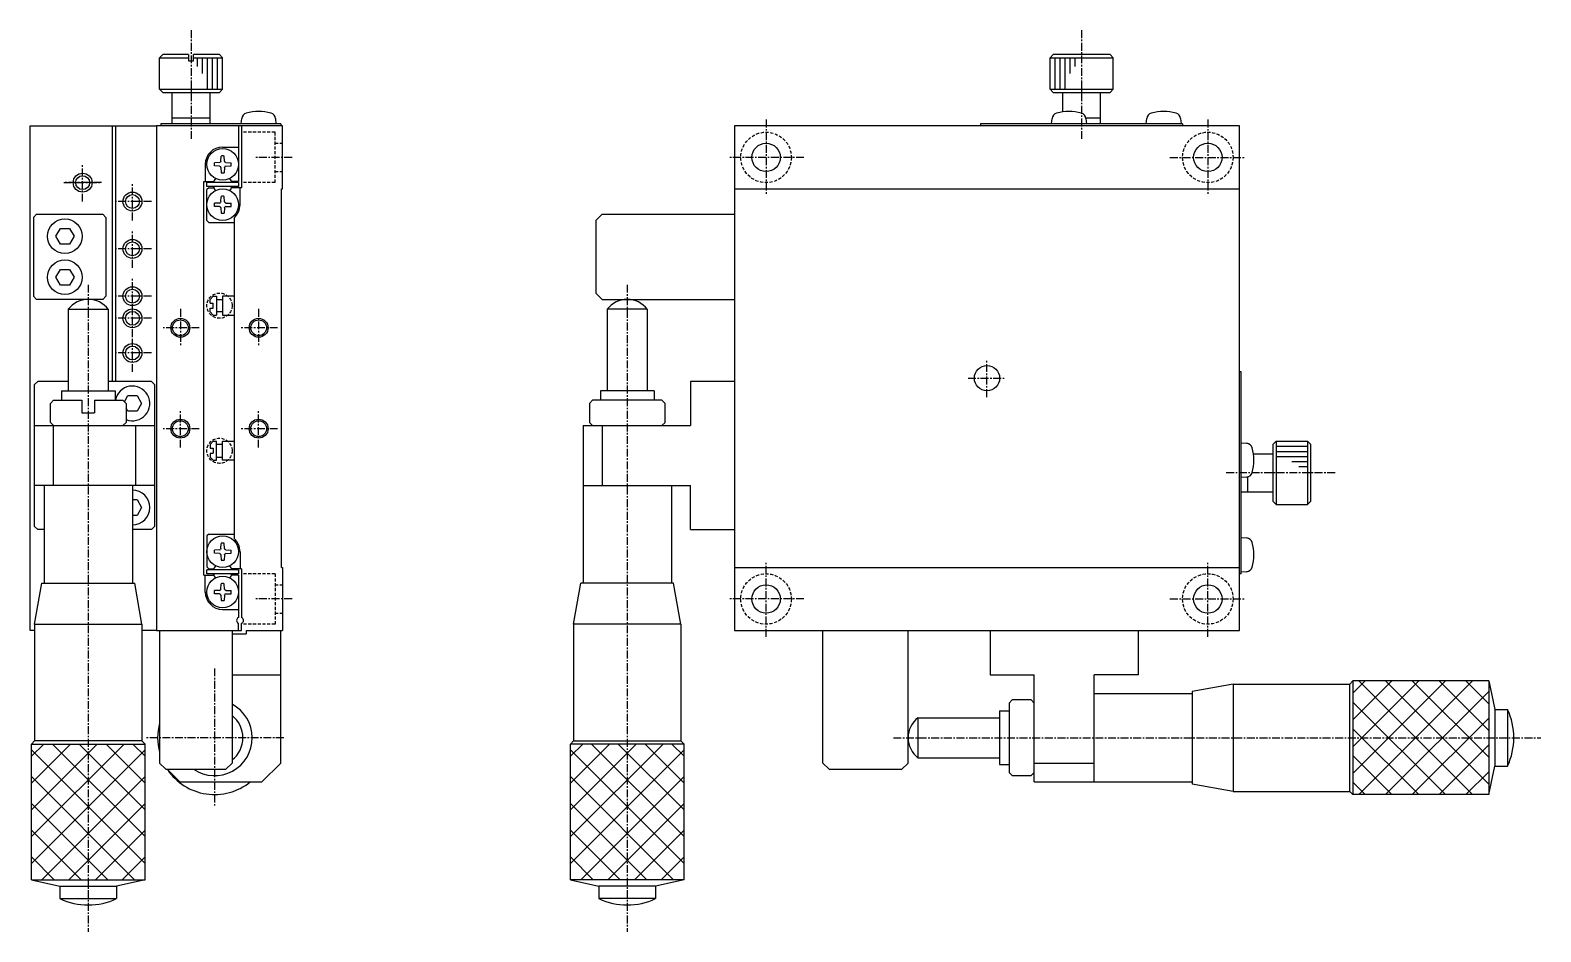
# Model space of a CAD drawing. Extents: x 1359 to 1881, y 68 to 377.
# Drawn here: x 1641.9 to 1881.2, y 151.8 to 294.7 of the extents above; entities that cross this region are included whole.
import ezdxf

# ---------------------------------------------------------------- set-up
doc = ezdxf.new("R2010")
doc.units = 0
doc.linetypes.add('CENTER', pattern=[2, 1.25, -0.25, 0.25, -0.25])
doc.linetypes.add('DASHED', pattern=[0.75, 0.5, -0.25])
doc.layers.get('0').update_dxf_attribs({"linetype": 'CONTINUOUS'})
doc.layers.add('CENTER', color=1, linetype='CENTER')

msp = doc.modelspace()

# ---------------------------------------------------------------- linework, layer by layer
at = {"color": 7, "linetype": 'CONTINUOUS'}
for p, q in [((1662.86, 290.82), (1662.36, 290.32)), ((1662.36, 285.32), (1662.36, 290.32)), ((1662.36, 290.32), (1666.96, 290.32)), ((1666.96, 290.82), (1662.86, 290.82)), ((1666.96, 290.82), (1666.96, 289.82)), ((1666.96, 289.82), (1667.76, 289.82)), ((1671.86, 290.82), (1667.76, 290.82)), ((1667.76, 289.82), (1667.76, 290.82)), ((1667.76, 290.32), (1672.36, 290.32)), ((1672.36, 290.32), (1671.86, 290.82)), ((1672.36, 285.32), (1672.36, 290.32)), ((1803.97, 290.82), (1803.47, 290.32)), ((1803.47, 285.32), (1803.47, 290.32)), ((1803.47, 290.32), (1813.47, 290.32)), ((1812.97, 290.82), (1803.97, 290.82)), ((1813.47, 290.32), (1812.97, 290.82)), ((1813.47, 285.32), (1813.47, 290.32)), ((1662.36, 285.32), (1662.86, 284.82)), ((1662.36, 285.32), (1672.36, 285.32)), ((1671.86, 284.82), (1672.36, 285.32)), ((1803.47, 285.32), (1803.97, 284.82)), ((1803.47, 285.32), (1813.47, 285.32)), ((1812.97, 284.82), (1813.47, 285.32)), ((1662.86, 284.82), (1671.86, 284.82)), ((1664.36, 279.82), (1664.36, 284.82)), ((1670.36, 279.82), (1670.36, 284.82)), ((1803.97, 284.82), (1812.97, 284.82)), ((1805.47, 281.75), (1805.47, 284.82)), ((1811.47, 279.82), (1811.47, 284.82)), ((1664.36, 280.82), (1670.36, 280.82)), ((1675.31, 279.82), (1675.39, 280.67)), ((1680.74, 280.67), (1680.81, 279.82)), ((1803.72, 279.82), (1803.79, 280.67)), ((1809.12, 280.82), (1811.47, 280.82)), ((1809.14, 280.67), (1809.22, 279.82)), ((1818.72, 279.82), (1818.79, 280.67)), ((1824.14, 280.67), (1824.22, 279.82)), ((1641.86, 199.52), (1641.86, 279.52)), ((1641.86, 279.52), (1661.86, 279.52)), ((1654.86, 279.52), (1654.86, 239.02)), ((1655.36, 279.52), (1655.36, 239.02)), ((1661.86, 279.52), (1661.86, 199.52)), ((1661.86, 279.52), (1661.86, 199.52)), ((1681.86, 279.52), (1661.86, 279.52)), ((1681.56, 279.82), (1662.56, 279.82)), ((1662.56, 279.82), (1662.56, 279.52)), ((1674.86, 279.52), (1674.86, 270.72)), ((1675.36, 279.52), (1675.36, 269.72)), ((1681.56, 279.82), (1681.56, 279.52)), ((1681.86, 269.52), (1681.86, 279.52)), ((1753.47, 279.52), (1753.47, 199.52)), ((1833.47, 279.52), (1753.47, 279.52)), ((1792.47, 279.82), (1792.47, 279.52)), ((1824.47, 279.82), (1792.47, 279.82)), ((1824.47, 279.82), (1824.47, 279.52)), ((1833.47, 199.52), (1833.47, 279.52)), ((1672.36, 276.17), (1674.86, 276.17)), ((1669.61, 273.42), (1669.61, 270.72)), ((1671.86, 273.69), (1671.04, 273.68)), ((1671.86, 273.14), (1671.04, 273.16)), ((1671.86, 273.69), (1672.03, 273.77)), ((1671.86, 273.14), (1672.03, 273.07)), ((1672.09, 273.9), (1672.03, 273.77)), ((1672.09, 272.94), (1672.03, 273.07)), ((1672.09, 273.9), (1672.1, 274.74)), ((1672.09, 272.94), (1672.1, 272.09)), ((1672.64, 273.9), (1672.62, 274.74)), ((1672.64, 272.94), (1672.62, 272.09)), ((1672.64, 273.9), (1672.7, 273.77)), ((1672.64, 272.94), (1672.7, 273.07)), ((1672.86, 273.69), (1672.7, 273.77)), ((1672.86, 273.14), (1672.7, 273.07)), ((1672.86, 273.69), (1673.69, 273.68)), ((1672.86, 273.14), (1673.69, 273.16)), ((1669.36, 270.72), (1670.95, 270.72)), ((1669.36, 208.32), (1669.36, 270.72)), ((1674.86, 270.52), (1669.86, 270.52)), ((1669.86, 269.92), (1669.86, 270.52)), ((1674.86, 270.72), (1673.78, 270.72)), ((1674.86, 270.52), (1674.86, 269.92)), ((1674.86, 269.92), (1669.86, 269.92)), ((1670.16, 269.72), (1669.86, 269.42)), ((1669.86, 264.52), (1669.86, 269.42)), ((1670.16, 269.72), (1670.95, 269.72)), ((1672.09, 267.5), (1672.1, 268.34)), ((1672.64, 267.5), (1672.62, 268.34)), ((1675.36, 269.72), (1673.78, 269.72)), ((1675.11, 267.02), (1675.11, 269.72)), ((1681.66, 209.52), (1681.66, 269.52)), ((1681.66, 269.52), (1681.86, 269.52)), ((1753.47, 269.52), (1833.47, 269.52)), ((1671.86, 267.29), (1671.04, 267.28)), ((1671.86, 266.74), (1671.04, 266.76)), ((1671.86, 267.29), (1672.03, 267.37)), ((1671.86, 266.74), (1672.03, 266.67)), ((1672.09, 267.5), (1672.03, 267.37)), ((1672.09, 266.54), (1672.03, 266.67)), ((1672.09, 266.54), (1672.1, 265.69)), ((1672.64, 266.54), (1672.62, 265.69)), ((1672.64, 267.5), (1672.7, 267.37)), ((1672.64, 266.54), (1672.7, 266.67)), ((1672.86, 267.29), (1672.7, 267.37)), ((1672.86, 266.74), (1672.7, 266.67)), ((1672.86, 267.29), (1673.69, 267.28)), ((1672.86, 266.74), (1673.69, 266.76)), ((1642.36, 265.02), (1642.86, 265.52)), ((1642.36, 265.02), (1642.36, 252.52)), ((1642.86, 265.52), (1653.36, 265.52)), ((1653.36, 265.52), (1653.86, 265.02)), ((1653.86, 265.02), (1653.86, 252.52)), ((1670.16, 264.22), (1669.86, 264.52)), ((1670.16, 264.22), (1674.16, 264.22)), ((1674.16, 264.94), (1674.16, 214.1)), ((1731.47, 264.52), (1732.47, 265.52)), ((1731.47, 264.52), (1731.47, 253.02)), ((1732.47, 265.52), (1753.47, 265.52)), ((1645.92, 262.02), (1646.64, 263.27)), ((1646.64, 260.77), (1645.92, 262.02)), ((1646.64, 263.27), (1648.09, 263.27)), ((1648.09, 263.27), (1648.81, 262.02)), ((1648.81, 262.02), (1648.09, 260.77)), ((1648.09, 260.77), (1646.64, 260.77)), ((1645.92, 255.52), (1646.64, 256.77)), ((1646.64, 256.77), (1648.09, 256.77)), ((1648.09, 256.77), (1648.81, 255.52)), ((1646.64, 254.27), (1645.92, 255.52)), ((1648.09, 254.27), (1646.64, 254.27)), ((1648.81, 255.52), (1648.09, 254.27)), ((1642.86, 252.02), (1642.36, 252.52)), ((1653.36, 252.02), (1642.86, 252.02)), ((1653.86, 252.52), (1653.36, 252.02)), ((1670.86, 252.52), (1670.36, 252.02)), ((1670.36, 251.42), (1670.36, 252.02)), ((1670.36, 251.42), (1670.86, 251.42)), ((1670.86, 252.52), (1671.36, 252.52)), ((1670.86, 250.62), (1670.86, 251.42)), ((1671.36, 252.52), (1671.36, 249.52)), ((1671.36, 252.02), (1672.36, 252.02)), ((1674.16, 252.52), (1672.36, 252.52)), ((1672.36, 252.52), (1672.36, 249.52)), ((1732.47, 252.02), (1731.47, 253.02)), ((1732.47, 252.02), (1753.47, 252.02)), ((1647.89, 250.45), (1647.89, 237.52)), ((1647.89, 250.45), (1654.24, 250.45)), ((1654.24, 250.45), (1654.24, 237.52)), ((1670.36, 250.62), (1670.86, 250.62)), ((1670.36, 250.02), (1670.36, 250.62)), ((1670.86, 249.52), (1670.36, 250.02)), ((1670.86, 249.52), (1671.36, 249.52)), ((1672.36, 250.02), (1671.36, 250.02)), ((1672.36, 249.52), (1674.16, 249.52)), ((1733.29, 250.45), (1733.29, 237.52)), ((1739.64, 250.45), (1733.29, 250.45)), ((1739.64, 250.45), (1739.64, 237.52)), ((1833.77, 240.52), (1833.47, 240.52)), ((1833.77, 208.52), (1833.77, 240.52)), ((1642.56, 238.52), (1643.06, 239.02)), ((1642.56, 216.02), (1642.56, 238.52)), ((1647.89, 239.02), (1643.06, 239.02)), ((1646.81, 237.52), (1655.31, 237.52)), ((1646.81, 237.52), (1646.81, 236.02)), ((1661.06, 239.02), (1654.24, 239.02)), ((1655.31, 237.52), (1655.31, 236.02)), ((1661.06, 239.02), (1661.56, 238.52)), ((1661.56, 238.52), (1661.56, 216.02)), ((1740.72, 237.52), (1732.22, 237.52)), ((1732.22, 237.52), (1732.22, 236.02)), ((1740.72, 237.52), (1740.72, 236.02)), ((1753.47, 239.02), (1746.47, 239.02)), ((1746.47, 239.02), (1746.47, 232.02)), ((1645.56, 236.02), (1645.06, 235.52)), ((1645.06, 232.52), (1645.06, 235.52)), ((1645.56, 236.02), (1650.06, 236.02)), ((1650.06, 236.02), (1650.06, 234.02)), ((1652.06, 236.02), (1656.56, 236.02)), ((1652.06, 236.02), (1652.06, 234.02)), ((1656.56, 236.02), (1657.06, 235.52)), ((1656.78, 235.8), (1657.34, 236.77)), ((1657.06, 235.52), (1657.06, 232.52)), ((1657.34, 234.27), (1657.06, 234.75)), ((1657.34, 236.77), (1658.79, 236.77)), ((1658.79, 236.77), (1659.51, 235.52)), ((1659.51, 235.52), (1658.79, 234.27)), ((1730.97, 236.02), (1730.47, 235.52)), ((1730.47, 235.52), (1730.47, 232.52)), ((1741.97, 236.02), (1730.97, 236.02)), ((1741.97, 236.02), (1742.47, 235.52)), ((1742.47, 232.52), (1742.47, 235.52)), ((1645.06, 232.52), (1645.56, 232.02)), ((1650.06, 234.02), (1652.06, 234.02)), ((1656.56, 232.02), (1657.06, 232.52)), ((1658.79, 234.27), (1657.34, 234.27)), ((1730.97, 232.02), (1730.47, 232.52)), ((1742.47, 232.52), (1741.97, 232.02)), ((1642.56, 232.02), (1661.56, 232.02)), ((1645.56, 222.52), (1645.56, 232.02)), ((1658.56, 232.02), (1658.56, 222.52)), ((1729.47, 232.02), (1746.47, 232.02)), ((1729.47, 232.02), (1729.47, 207.02)), ((1732.47, 232.02), (1732.47, 222.52)), ((1670.86, 229.52), (1670.36, 229.02)), ((1670.36, 229.02), (1670.36, 228.42)), ((1670.36, 228.42), (1670.86, 228.42)), ((1670.36, 227.62), (1670.86, 227.62)), ((1670.36, 227.62), (1670.36, 227.02)), ((1670.86, 229.52), (1671.36, 229.52)), ((1670.86, 228.42), (1670.86, 227.62)), ((1671.36, 226.52), (1671.36, 229.52)), ((1672.36, 229.02), (1671.36, 229.02)), ((1672.36, 229.52), (1674.16, 229.52)), ((1672.36, 226.52), (1672.36, 229.52)), ((1833.77, 229.27), (1834.62, 229.2)), ((1835.7, 227.52), (1838.77, 227.52)), ((1839.27, 229.52), (1838.77, 229.02)), ((1838.77, 229.02), (1838.77, 220.02)), ((1839.27, 229.52), (1844.27, 229.52)), ((1839.27, 229.52), (1839.27, 219.52)), ((1844.77, 229.02), (1844.27, 229.52)), ((1844.27, 229.52), (1844.27, 219.52)), ((1844.77, 220.02), (1844.77, 229.02)), ((1670.86, 226.52), (1670.36, 227.02)), ((1670.86, 226.52), (1671.36, 226.52)), ((1671.36, 227.02), (1672.36, 227.02)), ((1674.16, 226.52), (1672.36, 226.52)), ((1834.62, 223.84), (1833.77, 223.77)), ((1834.77, 223.87), (1834.77, 221.52)), ((1661.56, 222.52), (1642.56, 222.52)), ((1644.06, 222.52), (1644.06, 207.02)), ((1658.06, 222.52), (1658.06, 207.02)), ((1658.06, 220.27), (1658.79, 220.27)), ((1658.79, 220.27), (1659.51, 219.02)), ((1729.47, 222.52), (1746.47, 222.52)), ((1743.47, 222.52), (1743.47, 207.02)), ((1746.47, 215.52), (1746.47, 222.52)), ((1833.77, 221.52), (1838.77, 221.52)), ((1659.51, 219.02), (1658.79, 217.77)), ((1838.77, 220.02), (1839.27, 219.52)), ((1839.27, 219.52), (1844.27, 219.52)), ((1844.27, 219.52), (1844.77, 220.02)), ((1643.06, 215.52), (1642.56, 216.02)), ((1644.06, 215.52), (1643.06, 215.52)), ((1658.79, 217.77), (1658.06, 217.77)), ((1661.06, 215.52), (1658.06, 215.52)), ((1661.56, 216.02), (1661.06, 215.52)), ((1746.47, 215.52), (1753.47, 215.52)), ((1670.16, 214.82), (1669.86, 214.52)), ((1669.86, 214.52), (1669.86, 209.62)), ((1670.16, 214.82), (1674.16, 214.82)), ((1672.09, 212.5), (1672.1, 213.34)), ((1672.64, 212.5), (1672.62, 213.34)), ((1833.77, 214.27), (1834.62, 214.2)), ((1671.86, 212.29), (1671.04, 212.28)), ((1671.86, 211.74), (1671.04, 211.76)), ((1671.86, 212.29), (1672.03, 212.37)), ((1671.86, 211.74), (1672.03, 211.67)), ((1672.09, 212.5), (1672.03, 212.37)), ((1672.09, 211.54), (1672.03, 211.67)), ((1672.09, 211.54), (1672.1, 210.69)), ((1672.64, 211.54), (1672.62, 210.69)), ((1672.64, 212.5), (1672.7, 212.37)), ((1672.64, 211.54), (1672.7, 211.67)), ((1672.86, 212.29), (1672.7, 212.37)), ((1672.86, 211.74), (1672.7, 211.67)), ((1672.86, 212.29), (1673.69, 212.28)), ((1672.86, 211.74), (1673.69, 211.76)), ((1675.11, 212.02), (1675.11, 209.32)), ((1669.36, 208.32), (1670.95, 208.32)), ((1669.61, 205.62), (1669.61, 208.32)), ((1670.16, 209.32), (1669.86, 209.62)), ((1674.86, 209.12), (1669.86, 209.12)), ((1669.86, 208.52), (1669.86, 209.12)), ((1674.86, 208.52), (1669.86, 208.52)), ((1670.16, 209.32), (1670.95, 209.32)), ((1675.36, 209.32), (1673.78, 209.32)), ((1674.86, 208.32), (1673.78, 208.32)), ((1674.86, 209.12), (1674.86, 208.52)), ((1674.86, 208.32), (1674.86, 201.58)), ((1675.36, 209.32), (1675.36, 201.58)), ((1681.66, 209.52), (1681.86, 209.52)), ((1681.86, 209.52), (1681.86, 199.52)), ((1753.47, 209.52), (1833.47, 209.52)), ((1833.77, 208.52), (1833.47, 208.52)), ((1834.62, 208.84), (1833.77, 208.77)), ((1642.56, 200.52), (1643.71, 207.02)), ((1643.71, 207.02), (1658.42, 207.02)), ((1659.56, 200.52), (1658.42, 207.02)), ((1671.86, 205.89), (1671.04, 205.88)), ((1671.86, 205.89), (1672.03, 205.97)), ((1672.09, 206.1), (1672.03, 205.97)), ((1672.09, 206.1), (1672.1, 206.94)), ((1672.64, 206.1), (1672.62, 206.94)), ((1672.64, 206.1), (1672.7, 205.97)), ((1672.86, 205.89), (1672.7, 205.97)), ((1672.86, 205.89), (1673.69, 205.88)), ((1727.97, 200.52), (1729.11, 207.02)), ((1743.82, 207.02), (1729.11, 207.02)), ((1744.97, 200.52), (1743.82, 207.02)), ((1671.86, 205.34), (1671.04, 205.36)), ((1671.86, 205.34), (1672.03, 205.27)), ((1672.09, 205.14), (1672.03, 205.27)), ((1672.09, 205.14), (1672.1, 204.29)), ((1672.64, 205.14), (1672.62, 204.29)), ((1672.64, 205.14), (1672.7, 205.27)), ((1672.86, 205.34), (1672.7, 205.27)), ((1672.86, 205.34), (1673.69, 205.36)), ((1672.36, 202.87), (1674.86, 202.87)), ((1642.56, 199.52), (1641.86, 199.52)), ((1642.56, 200.52), (1659.56, 200.52)), ((1642.56, 200.52), (1642.56, 182.02)), ((1659.56, 200.52), (1659.56, 182.02)), ((1661.86, 199.52), (1659.56, 199.52)), ((1661.86, 199.52), (1675.36, 199.52)), ((1662.36, 199.52), (1662.36, 178.52)), ((1673.86, 199.52), (1673.86, 178.52)), ((1673.86, 199.02), (1676.06, 199.02)), ((1674.86, 199.52), (1674.86, 200.66)), ((1675.36, 199.52), (1675.36, 200.66)), ((1676.06, 199.52), (1676.06, 199.02)), ((1676.06, 199.52), (1681.86, 199.52)), ((1681.56, 178.52), (1681.56, 199.52)), ((1727.97, 200.52), (1727.97, 182.02)), ((1744.97, 200.52), (1727.97, 200.52)), ((1744.97, 200.52), (1744.97, 182.02)), ((1753.47, 199.52), (1833.47, 199.52)), ((1767.47, 178.52), (1767.47, 199.52)), ((1780.97, 178.52), (1780.97, 199.52)), ((1793.97, 199.52), (1793.97, 192.52)), ((1817.47, 192.52), (1817.47, 199.52)), ((1673.86, 192.52), (1681.56, 192.52)), ((1793.97, 192.52), (1800.97, 192.52)), ((1800.97, 175.52), (1800.97, 192.52)), ((1810.47, 175.52), (1810.47, 192.52)), ((1817.47, 192.52), (1810.47, 192.52)), ((1850.97, 191.02), (1851.47, 191.52)), ((1872.97, 191.52), (1851.47, 191.52)), ((1851.47, 191.52), (1851.47, 173.52)), ((1872.97, 191.52), (1873.97, 187.02)), ((1872.97, 191.52), (1872.97, 173.52)), ((1810.47, 189.52), (1825.97, 189.52)), ((1832.47, 191.02), (1825.97, 189.87)), ((1825.97, 189.87), (1825.97, 175.17)), ((1832.47, 191.02), (1850.97, 191.02)), ((1832.47, 191.02), (1832.47, 174.02)), ((1850.97, 174.02), (1850.97, 191.02)), ((1795.47, 186.77), (1795.47, 178.27)), ((1795.47, 186.77), (1796.97, 186.77)), ((1796.97, 188.02), (1797.47, 188.52)), ((1796.97, 188.02), (1796.97, 177.02)), ((1800.47, 188.52), (1797.47, 188.52)), ((1800.47, 188.52), (1800.97, 188.02)), ((1873.97, 187.02), (1875.97, 187.02)), ((1873.97, 187.02), (1873.97, 178.02)), ((1875.97, 187.02), (1875.97, 178.02)), ((1782.54, 185.69), (1795.47, 185.69)), ((1782.54, 185.69), (1782.54, 179.34)), ((1642.56, 182.02), (1642.06, 181.52)), ((1659.56, 182.02), (1642.56, 182.02)), ((1659.56, 182.02), (1660.06, 181.52)), ((1727.97, 182.02), (1727.47, 181.52)), ((1727.97, 182.02), (1744.97, 182.02)), ((1744.97, 182.02), (1745.47, 181.52)), ((1642.06, 160.02), (1642.06, 181.52)), ((1642.06, 181.52), (1660.06, 181.52)), ((1660.06, 160.02), (1660.06, 181.52)), ((1727.47, 160.02), (1727.47, 181.52)), ((1745.47, 181.52), (1727.47, 181.52)), ((1745.47, 160.02), (1745.47, 181.52)), ((1662.36, 178.52), (1663.36, 177.52)), ((1663.36, 177.52), (1672.86, 177.52)), ((1663.56, 177.52), (1665.56, 175.52)), ((1672.86, 177.52), (1673.86, 178.52)), ((1678.56, 175.52), (1681.56, 178.52)), ((1768.47, 177.52), (1767.47, 178.52)), ((1768.47, 177.52), (1779.97, 177.52)), ((1780.97, 178.52), (1779.97, 177.52)), ((1782.54, 179.34), (1795.47, 179.34)), ((1795.47, 178.27), (1796.97, 178.27)), ((1800.97, 178.52), (1810.47, 178.52)), ((1872.97, 173.52), (1873.97, 178.02)), ((1873.97, 178.02), (1875.97, 178.02)), ((1665.56, 175.52), (1678.56, 175.52)), ((1796.97, 177.02), (1797.47, 176.52)), ((1797.47, 176.52), (1800.47, 176.52)), ((1800.97, 177.02), (1800.47, 176.52)), ((1800.97, 175.52), (1825.97, 175.52)), ((1832.47, 174.02), (1825.97, 175.17)), ((1832.47, 174.02), (1850.97, 174.02)), ((1850.97, 174.02), (1851.47, 173.52)), ((1872.97, 173.52), (1851.47, 173.52)), ((1642.06, 160.02), (1646.56, 159.02)), ((1642.06, 160.02), (1660.06, 160.02)), ((1646.56, 159.02), (1646.56, 157.02)), ((1646.56, 159.02), (1655.56, 159.02)), ((1660.06, 160.02), (1655.56, 159.02)), ((1655.56, 159.02), (1655.56, 157.02)), ((1727.47, 160.02), (1731.97, 159.02)), ((1745.47, 160.02), (1727.47, 160.02)), ((1731.97, 159.02), (1731.97, 157.02)), ((1740.97, 159.02), (1731.97, 159.02)), ((1745.47, 160.02), (1740.97, 159.02)), ((1740.97, 159.02), (1740.97, 157.02)), ((1646.56, 157.02), (1655.56, 157.02)), ((1740.97, 157.02), (1731.97, 157.02))]:
    msp.add_line(p, q, dxfattribs=at)
at = {"color": 3, "linetype": 'CONTINUOUS'}
for p, q in [((1668.36, 288.95), (1668.36, 290.32)), ((1669.16, 287.82), (1669.16, 290.32)), ((1669.96, 285.32), (1669.96, 290.32)), ((1670.76, 285.32), (1670.76, 290.32)), ((1671.56, 285.32), (1671.56, 290.32)), ((1804.27, 285.32), (1804.27, 290.32)), ((1805.07, 285.32), (1805.07, 290.32)), ((1805.87, 285.32), (1805.87, 290.32)), ((1806.67, 287.82), (1806.67, 290.32)), ((1807.47, 288.95), (1807.47, 290.32)), ((1839.27, 228.72), (1844.27, 228.72)), ((1839.27, 227.92), (1844.27, 227.92)), ((1839.27, 227.12), (1844.27, 227.12)), ((1841.77, 226.32), (1844.27, 226.32)), ((1842.9, 225.52), (1844.27, 225.52)), ((1851.47, 176.85), (1866.14, 191.52)), ((1851.47, 181.09), (1861.9, 191.52)), ((1851.47, 185.34), (1857.65, 191.52)), ((1851.47, 189.58), (1853.41, 191.52)), ((1852.38, 173.52), (1870.38, 191.52)), ((1870.38, 173.52), (1852.38, 191.52)), ((1872.97, 175.17), (1856.62, 191.52)), ((1872.97, 179.42), (1860.87, 191.52)), ((1872.97, 183.66), (1865.11, 191.52)), ((1872.97, 187.9), (1869.35, 191.52)), ((1856.62, 173.52), (1872.97, 189.87)), ((1866.14, 173.52), (1851.47, 188.19)), ((1860.87, 173.52), (1872.97, 185.62)), ((1861.9, 173.52), (1851.47, 183.95)), ((1656.73, 181.52), (1642.06, 166.85)), ((1652.49, 181.52), (1642.06, 171.09)), ((1648.25, 181.52), (1642.06, 175.34)), ((1644.01, 181.52), (1642.06, 179.58)), ((1660.06, 180.61), (1642.06, 162.61)), ((1660.06, 162.61), (1642.06, 180.61)), ((1660.06, 166.85), (1645.4, 181.52)), ((1660.06, 171.09), (1649.64, 181.52)), ((1660.06, 175.34), (1653.88, 181.52)), ((1660.06, 179.58), (1658.12, 181.52)), ((1727.47, 179.58), (1729.41, 181.52)), ((1727.47, 175.34), (1733.65, 181.52)), ((1727.47, 171.09), (1737.9, 181.52)), ((1727.47, 166.85), (1742.14, 181.52)), ((1727.47, 180.61), (1745.47, 162.61)), ((1727.47, 162.61), (1745.47, 180.61)), ((1730.8, 181.52), (1745.47, 166.85)), ((1735.04, 181.52), (1745.47, 171.09)), ((1739.29, 181.52), (1745.47, 175.34)), ((1743.53, 181.52), (1745.47, 179.58)), ((1857.65, 173.52), (1851.47, 179.7)), ((1865.11, 173.52), (1872.97, 181.38)), ((1869.35, 173.52), (1872.97, 177.14)), ((1658.41, 160.02), (1642.06, 176.37)), ((1660.06, 176.37), (1643.72, 160.02)), ((1727.47, 176.37), (1743.81, 160.02)), ((1729.12, 160.02), (1745.47, 176.37)), ((1853.41, 173.52), (1851.47, 175.46)), ((1654.17, 160.02), (1642.06, 172.12)), ((1660.06, 172.12), (1647.96, 160.02)), ((1727.47, 172.12), (1739.57, 160.02)), ((1733.37, 160.02), (1745.47, 172.12)), ((1649.92, 160.02), (1642.06, 167.88)), ((1660.06, 167.88), (1652.2, 160.02)), ((1727.47, 167.88), (1735.33, 160.02)), ((1737.61, 160.02), (1745.47, 167.88)), ((1645.68, 160.02), (1642.06, 163.64)), ((1660.06, 163.64), (1656.45, 160.02)), ((1727.47, 163.64), (1731.09, 160.02)), ((1741.85, 160.02), (1745.47, 163.64))]:
    msp.add_line(p, q, dxfattribs=at)
at = {"color": 3, "linetype": 'DASHED'}
for p, q in [((1680.66, 278.52), (1675.36, 278.52)), ((1680.66, 270.52), (1680.66, 278.52)), ((1680.66, 276.77), (1681.86, 276.77)), ((1680.66, 270.52), (1675.36, 270.52)), ((1680.66, 272.27), (1681.86, 272.27)), ((1680.66, 208.52), (1675.36, 208.52)), ((1680.66, 208.52), (1680.66, 200.52)), ((1680.66, 206.77), (1681.86, 206.77)), ((1680.66, 202.27), (1681.86, 202.27)), ((1680.66, 200.52), (1675.36, 200.52))]:
    msp.add_line(p, q, dxfattribs=at)
for centre, radius in [((1758.47, 274.52), 4), ((1828.47, 274.52), 4), ((1671.86, 251.02), 2), ((1671.86, 228.02), 2), ((1758.47, 204.52), 4), ((1828.47, 204.52), 4)]:
    msp.add_circle(centre, radius, dxfattribs=at)
at = {"color": 7, "linetype": 'CONTINUOUS'}
for centre, radius in [((1672.36, 273.42), 2.5), ((1758.47, 274.52), 2.25), ((1828.47, 274.52), 2.25), ((1650.17, 270.52), 1.1), ((1658.06, 267.52), 1.1), ((1672.36, 267.02), 2.5), ((1647.36, 262.02), 2.75), ((1658.06, 260.02), 1.1), ((1647.36, 255.52), 2.75), ((1658.06, 252.52), 1.1), ((1658.06, 249.02), 1.1), ((1665.66, 247.52), 1.25), ((1678.06, 247.52), 1.25), ((1658.06, 243.52), 1.1), ((1793.47, 239.52), 2), ((1665.66, 231.52), 1.25), ((1678.06, 231.52), 1.25), ((1672.36, 212.02), 2.5), ((1672.36, 205.62), 2.5), ((1758.47, 204.52), 2.25), ((1828.47, 204.52), 2.25)]:
    msp.add_circle(centre, radius, dxfattribs=at)
at = {"color": 3, "linetype": 'CONTINUOUS'}
for centre in [(1650.17, 270.52), (1658.06, 267.52), (1658.06, 260.02), (1658.06, 252.52), (1658.06, 249.02), (1665.66, 247.52), (1678.06, 247.52), (1658.06, 243.52), (1665.66, 231.52), (1678.06, 231.52)]:
    msp.add_circle(centre, 1.5, dxfattribs=at)
at = {"color": 7, "linetype": 'CONTINUOUS'}
for centre, radius, start, end in [((1676.38, 280.58), 1, 106.257, 175), ((1678.06, 274.82), 7, 73.743, 106.257), ((1679.74, 280.58), 1, 5, 73.743), ((1804.79, 280.58), 1, 106.257, 175), ((1806.47, 274.82), 7, 73.743, 106.257), ((1808.15, 280.58), 1, 5, 73.743), ((1819.79, 280.58), 1, 106.257, 175), ((1821.47, 274.82), 7, 73.743, 106.257), ((1823.15, 280.58), 1, 5, 73.743), ((1672.36, 273.42), 2.75, 90, 180), ((1672.36, 273.42), 1.35, 168.8959, 191.1041), ((1672.36, 273.42), 1.35, 78.8959, 101.1041), ((1672.36, 273.42), 1.35, 348.8959, 11.1041), ((1672.36, 270.22), 1.5, 139.4584, 168.4631), ((1672.36, 273.42), 1.35, 258.8959, 281.1041), ((1672.36, 270.22), 1.5, 11.537, 40.5416), ((1672.36, 270.22), 1.5, 191.537, 220.5416), ((1672.36, 267.02), 1.35, 78.8959, 101.1041), ((1672.36, 270.22), 1.5, 319.4584, 348.463), ((1672.36, 267.02), 1.35, 168.8959, 191.1041), ((1672.36, 267.02), 1.35, 258.8959, 281.1041), ((1672.36, 267.02), 1.35, 348.8959, 11.1041), ((1672.36, 267.02), 2.75, 310.8851, 0), ((1651.06, 248.02), 4, 37.4626, 142.5374), ((1736.47, 248.02), 4, 37.4626, 142.5374), ((1658.06, 235.52), 2.75, 248.6763, 169.5243), ((1834.53, 228.2), 1, 16.257, 85), ((1828.77, 226.52), 7, 343.743, 16.257), ((1834.53, 224.84), 1, 275, 343.743), ((1658.06, 219.02), 2.75, 270, 90), ((1672.36, 212.02), 1.35, 78.8959, 101.1041), ((1672.36, 212.02), 2.75, 0, 49.1149), ((1834.53, 213.2), 1, 16.257, 85), ((1828.77, 211.52), 7, 343.743, 16.257), ((1672.36, 212.02), 1.35, 168.8959, 191.1041), ((1672.36, 212.02), 1.35, 258.8959, 281.1041), ((1672.36, 212.02), 1.35, 348.8959, 11.1041), ((1672.36, 208.82), 1.5, 139.4584, 168.4631), ((1672.36, 208.82), 1.5, 191.537, 220.5416), ((1672.36, 208.82), 1.5, 11.537, 40.5416), ((1672.36, 208.82), 1.5, 319.4584, 348.463), ((1834.53, 209.84), 1, 275, 343.743), ((1672.36, 205.62), 1.35, 168.8959, 191.1041), ((1672.36, 205.62), 1.35, 78.8959, 101.1041), ((1672.36, 205.62), 1.35, 348.8959, 11.1041), ((1672.36, 205.62), 2.75, 180, 270), ((1672.36, 205.62), 1.35, 258.8959, 281.1041), ((1675.06, 201.12), 0.5, 113.5782, 246.4218), ((1675.16, 201.12), 0.5, 293.5782, 66.4218), ((1671.06, 182.52), 6, 236.4427, 62.1819), ((1866.34, 182.52), 10.62, 334.9424, 25.0576), ((1671.06, 182.52), 9, 165.165, 194.835), ((1671.06, 182.52), 4.5, 308.4786, 51.5214), ((1784.97, 182.52), 4, 127.4626, 232.5374), ((1671.06, 182.52), 9, 214.1406, 308.9425), ((1651.06, 166.64), 10.62, 244.9424, 295.0576), ((1736.47, 166.64), 10.62, 244.9424, 295.0576)]:
    msp.add_arc(centre, radius, start, end, dxfattribs=at)
at = {"layer": 'CENTER', "color": 1, "linetype": 'CENTER'}
for p, q in [((1667.36, 294.69), (1667.36, 277.43)), ((1808.47, 294.69), (1808.47, 277.43)), ((1758.47, 280.52), (1758.47, 268.52)), ((1828.47, 280.52), (1828.47, 268.52)), ((1650.17, 267.52), (1650.17, 273.52)), ((1683.36, 274.52), (1677.36, 274.52)), ((1764.47, 274.52), (1752.47, 274.52)), ((1822.47, 274.52), (1834.47, 274.52)), ((1653.17, 270.52), (1647.17, 270.52)), ((1647.17, 270.52), (1653.17, 270.52)), ((1658.06, 264.52), (1658.06, 270.52)), ((1661.06, 267.52), (1655.06, 267.52)), ((1658.06, 257.02), (1658.06, 263.02)), ((1661.06, 260.02), (1655.06, 260.02)), ((1651.06, 254.34), (1651.06, 151.76)), ((1658.06, 249.52), (1658.06, 255.52)), ((1736.47, 254.34), (1736.47, 151.76)), ((1661.06, 252.52), (1655.06, 252.52)), ((1658.06, 246.02), (1658.06, 252.02)), ((1661.06, 249.02), (1655.06, 249.02)), ((1665.66, 250.52), (1665.66, 244.52)), ((1678.06, 250.52), (1678.06, 244.52)), ((1668.66, 247.52), (1662.66, 247.52)), ((1681.06, 247.52), (1675.06, 247.52)), ((1658.06, 240.52), (1658.06, 246.52)), ((1661.06, 243.52), (1655.06, 243.52)), ((1793.47, 236.52), (1793.47, 242.52)), ((1790.47, 239.52), (1796.47, 239.52)), ((1665.66, 228.52), (1665.66, 234.52)), ((1678.06, 228.52), (1678.06, 234.52)), ((1668.66, 231.52), (1662.66, 231.52)), ((1681.06, 231.52), (1675.06, 231.52)), ((1848.64, 224.52), (1831.37, 224.52)), ((1758.47, 198.52), (1758.47, 210.52)), ((1828.47, 198.52), (1828.47, 210.52)), ((1683.36, 204.52), (1677.36, 204.52)), ((1764.47, 204.52), (1752.47, 204.52)), ((1822.47, 204.52), (1834.47, 204.52)), ((1671.06, 193.52), (1671.06, 171.52)), ((1682.06, 182.52), (1660.06, 182.52)), ((1778.65, 182.52), (1881.23, 182.52))]:
    msp.add_line(p, q, dxfattribs=at)

doc.saveas('drawing.dxf')
